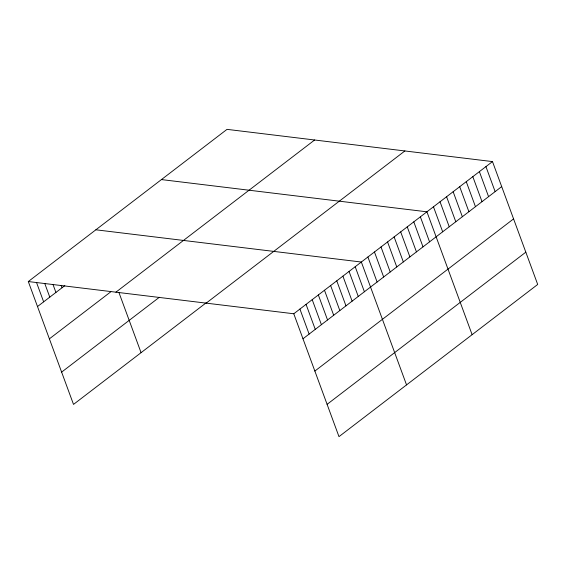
<?xml version="1.0" encoding="UTF-8"?>
<svg xmlns="http://www.w3.org/2000/svg" width="566" height="566" viewBox="0 0 566 566"><rect width="100%" height="100%" fill="white"/><g stroke="black" fill="none" stroke-linecap="round" stroke-linejoin="round"><path stroke-width="0.85" d="M28.3 281.543L227.016 129.359L492.491 161.593L537.7 284.457L338.984 436.641L293.775 313.769L28.3 281.543L73.509 404.407L205.989 302.952M37.505 306.546L64.8 285.646M49.383 338.843L110.802 291.808M115.91 292.176L314.625 140M61.623 372.117L159.357 297.27M206.173 303.135L404.888 150.952M293.775 313.769L492.491 161.593M302.98 338.779L501.695 186.603M314.859 371.07L513.574 218.893M327.098 404.343L525.821 252.167M161.437 179.578L426.92 211.811L472.122 334.676M95.866 229.796L361.341 262.03L406.544 384.901M485.932 166.616L495.137 191.619M479.381 171.632L488.578 196.643M472.822 176.656L482.02 201.666M466.264 181.679L475.461 206.689M459.705 186.702L468.903 211.712M453.147 191.725L462.351 216.728M446.588 196.742L455.793 221.752M440.03 201.765L449.234 226.775M433.471 206.788L442.676 231.798M420.361 216.835L429.559 241.838M413.803 221.858L423 246.861M407.244 226.874L416.442 251.884M400.686 231.897L409.89 256.907M394.127 236.921L403.332 261.931M387.568 241.944L396.773 266.954M381.01 246.967L390.215 271.97M374.459 251.983L383.656 276.993M367.9 257.006L377.098 282.017M355.2 266.735L364.398 291.745M349.059 271.439L358.257 296.442M342.911 276.144L352.116 301.147M336.77 280.842L345.975 305.852M330.629 285.547L339.833 310.557M324.488 290.252L333.685 315.262M318.347 294.957L327.544 319.967M312.206 299.662L321.403 324.665M306.057 304.366L315.262 329.37M299.916 309.064L309.121 334.074M118.895 292.396L141.068 352.668M61.178 285.314L62.069 287.733M52.956 284.373L55.928 292.438M44.742 283.425L49.787 297.143M36.521 282.484L43.646 301.848"/></g></svg>
